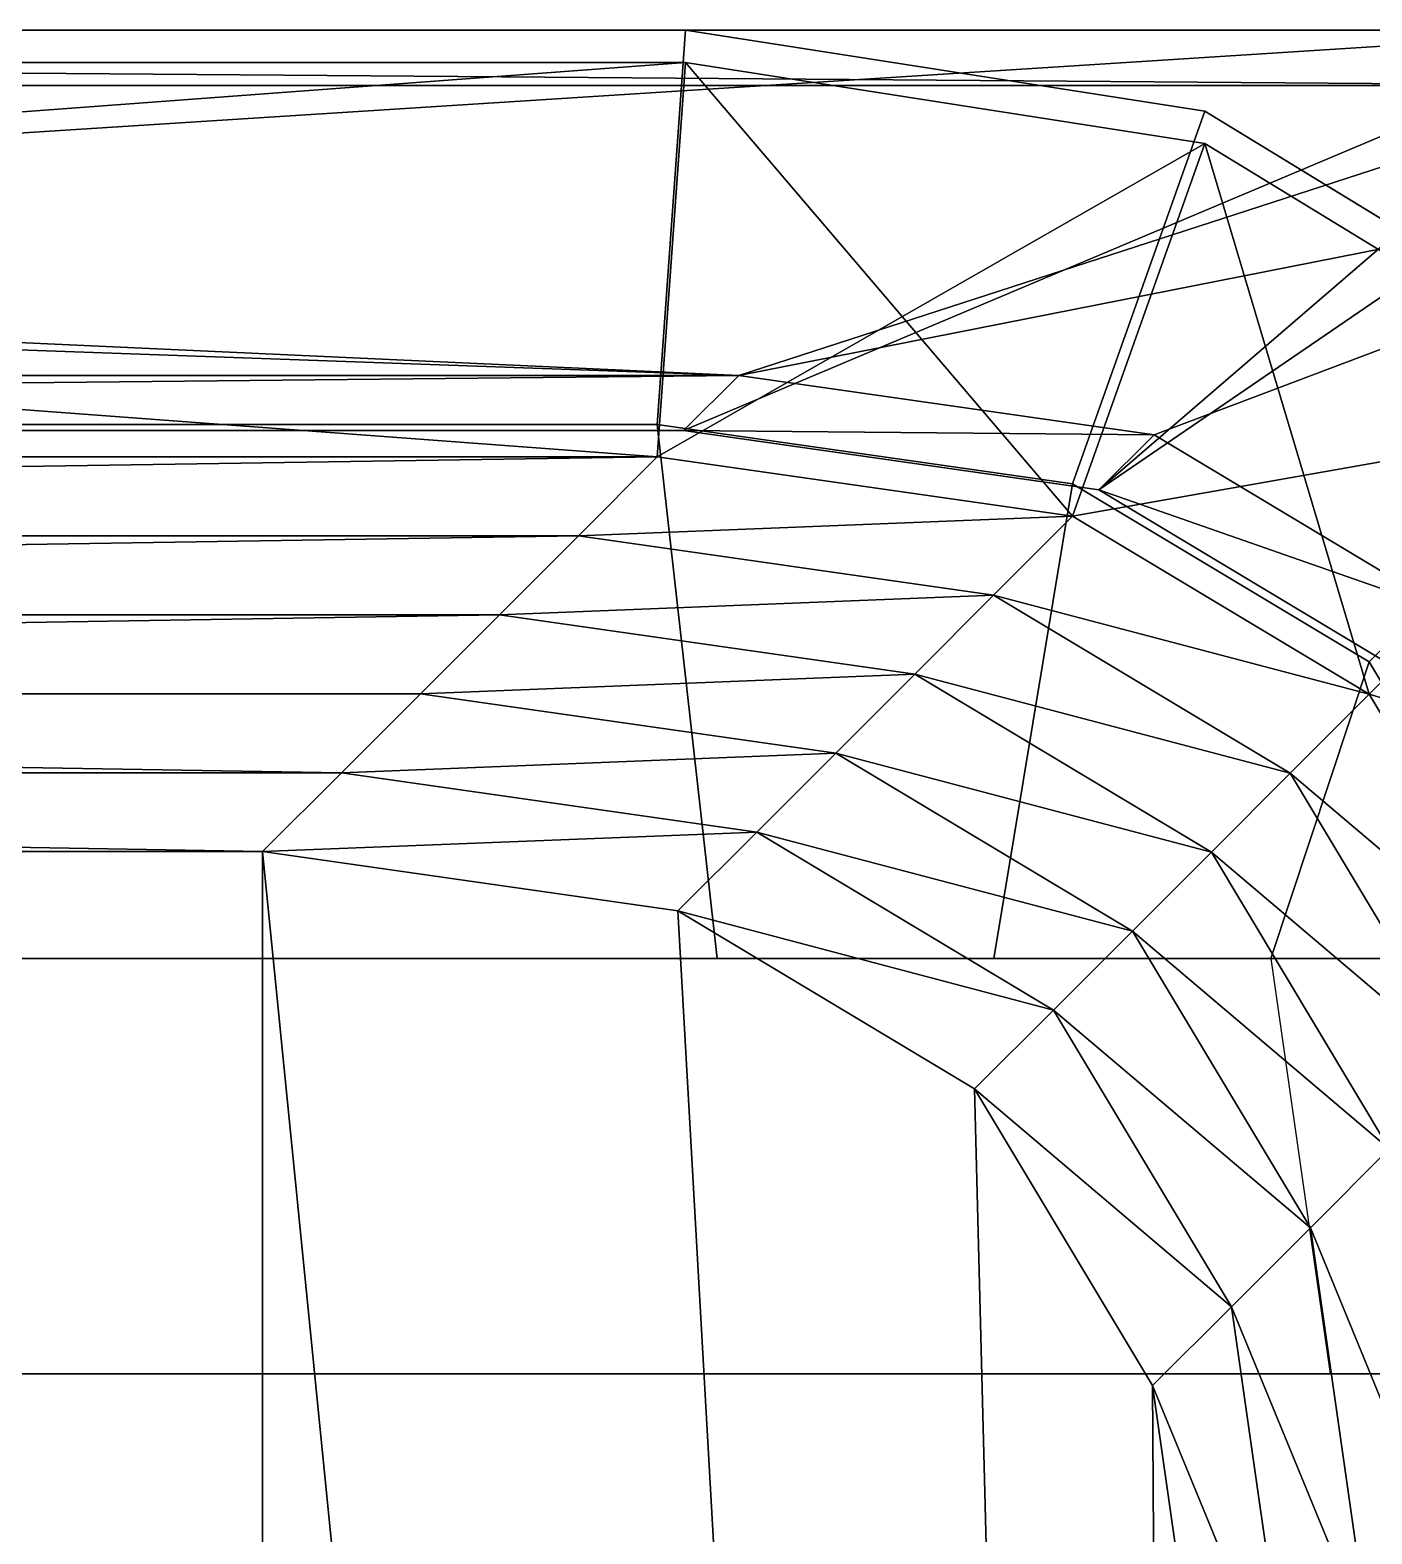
# Model space of a CAD drawing. Extents: x 0 to 153, y -230 to 0.
# Drawn here: x 114.69 to 140.19, y -28.31 to 0.27 of the extents above; entities that cross this region are included whole.
import ezdxf

# ---------------------------------------------------------------- set-up
doc = ezdxf.new("R2010")
doc.units = 0
doc.layers.add('LIXEIRA', color=141, linetype='CONTINUOUS')

msp = doc.modelspace()

# ---------------------------------------------------------------- linework, layer by layer
at = {"layer": 'LIXEIRA', "linetype": 'CONTINUOUS'}
for p, q in [((127.139, 0.267, 220), (25.861, 0.267, 220)), ((25.861, 0.267, 225.665), (127.139, 0.267, 225.665)), ((126.606, -7.23, 220), (127.139, 0.267, 220)), ((127.139, 0.267, 225.665), (126.606, -7.23, 225.665)), ((137.013, -1.275, 220), (127.139, 0.267, 220)), ((127.139, 0.267, 220), (127.139, 0.267, 225.665)), ((127.139, 0.267, 225.665), (137.013, -1.275, 225.665)), ((137.013, -1.275, 220), (134.498, -8.358, 220)), ((134.498, -8.358, 225.665), (137.013, -1.275, 225.665)), ((145.45, -6.425, 220), (137.013, -1.275, 220)), ((145.45, -6.425, 225.665), (137.013, -1.275, 225.665)), ((137.013, -1.275, 225.665), (137.013, -1.275, 220)), ((145.45, -6.425, 220), (140.135, -11.74, 220)), ((145.45, -6.425, 225.665), (140.135, -11.74, 225.665)), ((26.394, -7.23, 220), (126.606, -7.23, 220)), ((126.606, -7.23, 225.665), (26.394, -7.23, 225.665)), ((126.606, -7.23, 220), (134.498, -8.358, 220)), ((134.498, -8.358, 225.665), (126.606, -7.23, 225.665)), ((126.606, -7.23, 225.665), (126.606, -7.23, 220)), ((134.498, -8.358, 220), (140.135, -11.74, 220)), ((140.135, -11.74, 225.665), (134.498, -8.358, 225.665)), ((134.498, -8.358, 225.665), (134.498, -8.358, 220)), ((140.135, -11.74, 220), (143.517, -17.377, 220)), ((140.135, -11.74, 225.665), (140.135, -11.74, 220)), ((140.135, -11.74, 225.665), (143.517, -17.377, 225.665)), ((85.664, -17.377, 225.67), (143.517, -17.377, 225.67)), ((138.264, -17.377, 220), (143.517, -17.377, 220)), ((138.264, -17.377, 220), (138.264, -17.377, 225.67)), ((86.791, -25.269, 225.67), (144.645, -25.269, 225.67)), ((139.391, -25.269, 220), (144.645, -25.269, 220)), ((139.391, -25.269, 220), (139.391, -25.269, 225.67))]:
    msp.add_line(p, q, dxfattribs=at)
at = {"layer": 'LIXEIRA', "linetype": 'CONTINUOUS', "extrusion": (0, -1, 3e-16)}
for p, q in [((111.964, -17.377, 220), (117.224, -17.377, 220)), ((117.224, -17.377, 220), (122.484, -17.377, 220)), ((117.224, -17.377, 220), (117.224, -17.377, 225.67)), ((122.484, -17.377, 220), (127.744, -17.377, 220)), ((122.484, -17.377, 220), (122.484, -17.377, 225.67)), ((127.744, -17.377, 220), (133.004, -17.377, 220)), ((127.744, -17.377, 220), (127.744, -17.377, 225.67)), ((133.004, -17.377, 220), (138.264, -17.377, 220)), ((133.004, -17.377, 220), (133.004, -17.377, 225.67)), ((143.517, -17.377, 220), (138.257, -17.377, 220)), ((113.091, -25.269, 220), (118.351, -25.269, 220)), ((118.351, -25.269, 220), (123.611, -25.269, 220)), ((118.351, -25.269, 220), (118.351, -25.269, 225.67)), ((123.611, -25.269, 220), (128.871, -25.269, 220)), ((123.611, -25.269, 220), (123.611, -25.269, 225.67)), ((128.871, -25.269, 220), (134.131, -25.269, 220)), ((128.871, -25.269, 220), (128.871, -25.269, 225.67)), ((134.131, -25.269, 220), (139.391, -25.269, 220)), ((134.131, -25.269, 220), (134.131, -25.269, 225.67)), ((144.645, -25.269, 220), (139.385, -25.269, 220))]:
    msp.add_line(p, q, dxfattribs=at)
at = {"layer": 'LIXEIRA'}
for points in [[(145.145, 0.267, 220), (7.855, 0.267, 220), (145.145, -0.783, 220), (145.145, 0.267, 220)], [(7.855, -0.783, 220), (145.145, -0.783, 220), (7.855, 0.267, 220), (7.855, -0.783, 220)], [(145.145, 0.267, 210.562), (7.855, 0.267, 210.562), (145.145, 0.267, 215.281), (145.145, 0.267, 210.562)], [(7.855, 0.267, 215.281), (145.145, 0.267, 215.281), (7.855, 0.267, 210.562), (7.855, 0.267, 215.281)], [(7.855, 0.267, 210.562), (145.145, 0.267, 210.562), (25.894, -7.344, 209.914), (7.855, 0.267, 210.562)], [(7.855, 0.267, 220), (145.145, 0.267, 220), (7.855, 0.267, 215.281), (7.855, 0.267, 220)], [(145.145, 0.267, 215.281), (7.855, 0.267, 215.281), (145.145, 0.267, 220), (145.145, 0.267, 215.281)], [(127.106, -7.344, 209.914), (25.894, -7.344, 209.914), (145.145, 0.267, 210.562), (127.106, -7.344, 209.914)], [(127.106, -7.344, 209.914), (145.145, 0.267, 210.562), (134.998, -8.472, 209.914), (127.106, -7.344, 209.914)], [(147.778, 0.267, 210.562), (134.998, -8.472, 209.914), (145.145, 0.267, 210.562), (147.778, 0.267, 210.562)], [(134.998, -8.472, 209.914), (147.778, 0.267, 210.562), (140.635, -11.854, 209.914), (134.998, -8.472, 209.914)], [(25.861, -0.347, 209.488), (127.139, -0.347, 209.488), (127.139, -0.347, 203.823), (25.861, -0.347, 209.488)], [(127.139, -0.347, 203.823), (25.861, -0.347, 203.823), (25.861, -0.347, 209.488), (127.139, -0.347, 203.823)], [(126.606, -7.844, 209.488), (127.139, -0.347, 209.488), (25.861, -0.347, 209.488), (126.606, -7.844, 209.488)], [(25.861, -0.347, 209.488), (26.394, -7.844, 209.488), (126.606, -7.844, 209.488), (25.861, -0.347, 209.488)], [(26.394, -7.844, 203.823), (25.861, -0.347, 203.823), (127.139, -0.347, 203.823), (26.394, -7.844, 203.823)], [(127.139, -0.347, 203.823), (126.606, -7.844, 203.823), (26.394, -7.844, 203.823), (127.139, -0.347, 203.823)], [(127.139, -0.347, 209.488), (126.606, -7.844, 209.488), (134.498, -8.972, 209.488), (127.139, -0.347, 209.488)], [(126.606, -7.844, 203.823), (127.139, -0.347, 203.823), (137.013, -1.888, 203.823), (126.606, -7.844, 203.823)], [(127.139, -0.347, 209.488), (137.013, -1.888, 209.488), (137.013, -1.888, 203.823), (127.139, -0.347, 209.488)], [(137.013, -1.888, 203.823), (127.139, -0.347, 203.823), (127.139, -0.347, 209.488), (137.013, -1.888, 203.823)], [(134.498, -8.972, 209.488), (137.013, -1.888, 209.488), (127.139, -0.347, 209.488), (134.498, -8.972, 209.488)], [(7.855, -0.783, 219.609), (2.071, -1.804, 219.609), (128.156, -6.294, 219.609), (7.855, -0.783, 219.609)], [(145.145, -0.783, 219.609), (7.855, -0.783, 219.609), (128.156, -6.294, 219.609), (145.145, -0.783, 219.609)], [(145.145, -0.783, 219.609), (145.145, -0.783, 220), (7.855, -0.783, 219.609), (145.145, -0.783, 219.609)], [(7.855, -0.783, 220), (7.855, -0.783, 219.609), (145.145, -0.783, 220), (7.855, -0.783, 220)], [(150.929, -1.804, 219.609), (145.145, -0.783, 219.609), (128.156, -6.294, 219.609), (150.929, -1.804, 219.609)], [(2.071, -1.804, 219.609), (24.844, -6.294, 219.609), (128.156, -6.294, 219.609), (2.071, -1.804, 219.609)], [(137.013, -1.888, 203.823), (134.498, -8.972, 203.823), (126.606, -7.844, 203.823), (137.013, -1.888, 203.823)], [(150.929, -1.804, 219.609), (128.156, -6.294, 219.609), (136.048, -7.422, 219.609), (150.929, -1.804, 219.609)], [(137.013, -1.888, 209.488), (134.498, -8.972, 209.488), (140.135, -12.354, 209.488), (137.013, -1.888, 209.488)], [(134.498, -8.972, 203.823), (137.013, -1.888, 203.823), (145.45, -7.039, 203.823), (134.498, -8.972, 203.823)], [(150.929, -1.804, 219.609), (136.048, -7.422, 219.609), (141.685, -10.804, 219.609), (150.929, -1.804, 219.609)], [(137.013, -1.888, 209.488), (145.45, -7.039, 209.488), (145.45, -7.039, 203.823), (137.013, -1.888, 209.488)], [(145.45, -7.039, 203.823), (137.013, -1.888, 203.823), (137.013, -1.888, 209.488), (145.45, -7.039, 203.823)], [(140.135, -12.354, 209.488), (145.45, -7.039, 209.488), (137.013, -1.888, 209.488), (140.135, -12.354, 209.488)], [(145.45, -7.039, 203.823), (137.013, -1.888, 209.488), (137.013, -1.888, 203.823), (145.45, -7.039, 203.823)], [(24.844, -6.294, 219.609), (24.844, -6.294, 220), (128.156, -6.294, 219.609), (24.844, -6.294, 219.609)], [(128.156, -6.294, 220), (128.156, -6.294, 219.609), (24.844, -6.294, 220), (128.156, -6.294, 220)], [(24.844, -6.294, 220), (25.894, -7.344, 220), (128.156, -6.294, 220), (24.844, -6.294, 220)], [(127.106, -7.344, 220), (128.156, -6.294, 220), (25.894, -7.344, 220), (127.106, -7.344, 220)], [(128.156, -6.294, 220), (127.106, -7.344, 220), (136.048, -7.422, 220), (128.156, -6.294, 220)], [(128.156, -6.294, 219.609), (128.156, -6.294, 220), (136.048, -7.422, 219.609), (128.156, -6.294, 219.609)], [(136.048, -7.422, 220), (136.048, -7.422, 219.609), (128.156, -6.294, 220), (136.048, -7.422, 220)], [(145.45, -7.039, 203.823), (140.135, -12.354, 203.823), (134.498, -8.972, 203.823), (145.45, -7.039, 203.823)], [(145.45, -7.039, 209.488), (140.135, -12.354, 209.488), (143.517, -17.991, 209.488), (145.45, -7.039, 209.488)], [(140.135, -12.354, 203.823), (145.45, -7.039, 203.823), (150.6, -15.476, 203.823), (140.135, -12.354, 203.823)], [(25.894, -7.344, 214.957), (25.894, -7.344, 212.435), (127.106, -7.344, 214.957), (25.894, -7.344, 214.957)], [(127.106, -7.344, 212.435), (127.106, -7.344, 214.957), (25.894, -7.344, 212.435), (127.106, -7.344, 212.435)], [(25.894, -7.344, 217.478), (25.894, -7.344, 214.957), (127.106, -7.344, 217.478), (25.894, -7.344, 217.478)], [(127.106, -7.344, 214.957), (127.106, -7.344, 217.478), (25.894, -7.344, 214.957), (127.106, -7.344, 214.957)], [(25.894, -7.344, 217.478), (127.106, -7.344, 217.478), (25.894, -7.344, 220), (25.894, -7.344, 217.478)], [(127.106, -7.344, 220), (25.894, -7.344, 220), (127.106, -7.344, 217.478), (127.106, -7.344, 220)], [(25.894, -7.344, 209.914), (127.106, -7.344, 209.914), (25.894, -7.344, 212.435), (25.894, -7.344, 209.914)], [(127.106, -7.344, 212.435), (25.894, -7.344, 212.435), (127.106, -7.344, 209.914), (127.106, -7.344, 212.435)], [(134.998, -8.472, 220), (136.048, -7.422, 220), (127.106, -7.344, 220), (134.998, -8.472, 220)], [(127.106, -7.344, 217.478), (127.106, -7.344, 214.957), (134.998, -8.472, 217.478), (127.106, -7.344, 217.478)], [(134.998, -8.472, 214.957), (134.998, -8.472, 217.478), (127.106, -7.344, 214.957), (134.998, -8.472, 214.957)], [(127.106, -7.344, 212.435), (127.106, -7.344, 209.914), (134.998, -8.472, 212.435), (127.106, -7.344, 212.435)], [(134.998, -8.472, 209.914), (134.998, -8.472, 212.435), (127.106, -7.344, 209.914), (134.998, -8.472, 209.914)], [(127.106, -7.344, 214.957), (127.106, -7.344, 212.435), (134.998, -8.472, 214.957), (127.106, -7.344, 214.957)], [(134.998, -8.472, 212.435), (134.998, -8.472, 214.957), (127.106, -7.344, 212.435), (134.998, -8.472, 212.435)], [(134.998, -8.472, 217.478), (134.998, -8.472, 220), (127.106, -7.344, 217.478), (134.998, -8.472, 217.478)], [(127.106, -7.344, 220), (127.106, -7.344, 217.478), (134.998, -8.472, 220), (127.106, -7.344, 220)], [(136.048, -7.422, 220), (134.998, -8.472, 220), (141.685, -10.804, 220), (136.048, -7.422, 220)], [(136.048, -7.422, 219.609), (136.048, -7.422, 220), (141.685, -10.804, 219.609), (136.048, -7.422, 219.609)], [(141.685, -10.804, 220), (141.685, -10.804, 219.609), (136.048, -7.422, 220), (141.685, -10.804, 220)], [(26.394, -7.844, 101.338), (27.894, -9.344, 100.43), (126.606, -7.844, 101.338), (26.394, -7.844, 101.338)], [(26.394, -7.844, 101.338), (126.606, -7.844, 101.338), (26.394, -7.844, 220.431), (26.394, -7.844, 101.338)], [(126.606, -7.844, 220.431), (26.394, -7.844, 220.431), (126.606, -7.844, 101.338), (126.606, -7.844, 220.431)], [(26.394, -7.844, 101.338), (126.606, -7.844, 101.338), (27.894, -9.344, 100.43), (26.394, -7.844, 101.338)], [(26.394, -7.844, 101.338), (26.394, -7.844, 220.431), (126.606, -7.844, 101.338), (26.394, -7.844, 101.338)], [(126.606, -7.844, 220.431), (126.606, -7.844, 101.338), (26.394, -7.844, 220.431), (126.606, -7.844, 220.431)], [(125.106, -9.344, 100.43), (126.606, -7.844, 101.338), (27.894, -9.344, 100.43), (125.106, -9.344, 100.43)], [(125.106, -9.344, 100.43), (27.894, -9.344, 100.43), (126.606, -7.844, 101.338), (125.106, -9.344, 100.43)], [(126.606, -7.844, 101.338), (125.106, -9.344, 100.43), (134.498, -8.972, 101.338), (126.606, -7.844, 101.338)], [(126.606, -7.844, 101.338), (134.498, -8.972, 101.338), (125.106, -9.344, 100.43), (126.606, -7.844, 101.338)], [(126.606, -7.844, 220.431), (126.606, -7.844, 101.338), (134.498, -8.972, 220.431), (126.606, -7.844, 220.431)], [(134.498, -8.972, 101.338), (134.498, -8.972, 220.431), (126.606, -7.844, 101.338), (134.498, -8.972, 101.338)], [(126.606, -7.844, 220.431), (134.498, -8.972, 220.431), (126.606, -7.844, 101.338), (126.606, -7.844, 220.431)], [(134.498, -8.972, 101.338), (126.606, -7.844, 101.338), (134.498, -8.972, 220.431), (134.498, -8.972, 101.338)], [(134.998, -8.472, 217.478), (134.998, -8.472, 214.957), (140.635, -11.854, 217.478), (134.998, -8.472, 217.478)], [(140.635, -11.854, 214.957), (140.635, -11.854, 217.478), (134.998, -8.472, 214.957), (140.635, -11.854, 214.957)], [(140.635, -11.854, 220), (141.685, -10.804, 220), (134.998, -8.472, 220), (140.635, -11.854, 220)], [(134.998, -8.472, 212.435), (134.998, -8.472, 209.914), (140.635, -11.854, 212.435), (134.998, -8.472, 212.435)], [(140.635, -11.854, 209.914), (140.635, -11.854, 212.435), (134.998, -8.472, 209.914), (140.635, -11.854, 209.914)], [(134.998, -8.472, 214.957), (134.998, -8.472, 212.435), (140.635, -11.854, 214.957), (134.998, -8.472, 214.957)], [(140.635, -11.854, 212.435), (140.635, -11.854, 214.957), (134.998, -8.472, 212.435), (140.635, -11.854, 212.435)], [(140.635, -11.854, 217.478), (140.635, -11.854, 220), (134.998, -8.472, 217.478), (140.635, -11.854, 217.478)], [(134.998, -8.472, 220), (134.998, -8.472, 217.478), (140.635, -11.854, 220), (134.998, -8.472, 220)], [(132.998, -10.472, 100.43), (134.498, -8.972, 101.338), (125.106, -9.344, 100.43), (132.998, -10.472, 100.43)], [(132.998, -10.472, 100.43), (125.106, -9.344, 100.43), (134.498, -8.972, 101.338), (132.998, -10.472, 100.43)], [(134.498, -8.972, 101.338), (132.998, -10.472, 100.43), (140.135, -12.354, 101.338), (134.498, -8.972, 101.338)], [(134.498, -8.972, 101.338), (140.135, -12.354, 101.338), (132.998, -10.472, 100.43), (134.498, -8.972, 101.338)], [(134.498, -8.972, 220.431), (134.498, -8.972, 101.338), (140.135, -12.354, 220.431), (134.498, -8.972, 220.431)], [(140.135, -12.354, 101.338), (140.135, -12.354, 220.431), (134.498, -8.972, 101.338), (140.135, -12.354, 101.338)], [(134.498, -8.972, 220.431), (140.135, -12.354, 220.431), (134.498, -8.972, 101.338), (134.498, -8.972, 220.431)], [(140.135, -12.354, 101.338), (134.498, -8.972, 101.338), (140.135, -12.354, 220.431), (140.135, -12.354, 101.338)], [(27.894, -9.344, 81.08), (125.106, -9.344, 81.08), (27.894, -9.344, 100.43), (27.894, -9.344, 81.08)], [(125.106, -9.344, 100.43), (27.894, -9.344, 100.43), (125.106, -9.344, 81.08), (125.106, -9.344, 100.43)], [(27.894, -9.344, 81.08), (29.394, -10.844, 80.173), (125.106, -9.344, 81.08), (27.894, -9.344, 81.08)], [(27.894, -9.344, 81.08), (27.894, -9.344, 100.43), (125.106, -9.344, 81.08), (27.894, -9.344, 81.08)], [(125.106, -9.344, 100.43), (125.106, -9.344, 81.08), (27.894, -9.344, 100.43), (125.106, -9.344, 100.43)], [(27.894, -9.344, 81.08), (125.106, -9.344, 81.08), (29.394, -10.844, 80.173), (27.894, -9.344, 81.08)], [(123.606, -10.844, 80.173), (125.106, -9.344, 81.08), (29.394, -10.844, 80.173), (123.606, -10.844, 80.173)], [(123.606, -10.844, 80.173), (29.394, -10.844, 80.173), (125.106, -9.344, 81.08), (123.606, -10.844, 80.173)], [(125.106, -9.344, 81.08), (123.606, -10.844, 80.173), (132.998, -10.472, 81.08), (125.106, -9.344, 81.08)], [(125.106, -9.344, 81.08), (132.998, -10.472, 81.08), (123.606, -10.844, 80.173), (125.106, -9.344, 81.08)], [(125.106, -9.344, 100.43), (125.106, -9.344, 81.08), (132.998, -10.472, 100.43), (125.106, -9.344, 100.43)], [(132.998, -10.472, 81.08), (132.998, -10.472, 100.43), (125.106, -9.344, 81.08), (132.998, -10.472, 81.08)], [(125.106, -9.344, 100.43), (132.998, -10.472, 100.43), (125.106, -9.344, 81.08), (125.106, -9.344, 100.43)], [(132.998, -10.472, 81.08), (125.106, -9.344, 81.08), (132.998, -10.472, 100.43), (132.998, -10.472, 81.08)], [(131.498, -11.972, 80.173), (132.998, -10.472, 81.08), (123.606, -10.844, 80.173), (131.498, -11.972, 80.173)], [(131.498, -11.972, 80.173), (123.606, -10.844, 80.173), (132.998, -10.472, 81.08), (131.498, -11.972, 80.173)], [(132.998, -10.472, 81.08), (131.498, -11.972, 80.173), (138.635, -13.854, 81.08), (132.998, -10.472, 81.08)], [(132.998, -10.472, 81.08), (138.635, -13.854, 81.08), (131.498, -11.972, 80.173), (132.998, -10.472, 81.08)], [(132.998, -10.472, 100.43), (132.998, -10.472, 81.08), (138.635, -13.854, 100.43), (132.998, -10.472, 100.43)], [(138.635, -13.854, 81.08), (138.635, -13.854, 100.43), (132.998, -10.472, 81.08), (138.635, -13.854, 81.08)], [(138.635, -13.854, 100.43), (140.135, -12.354, 101.338), (132.998, -10.472, 100.43), (138.635, -13.854, 100.43)], [(132.998, -10.472, 100.43), (138.635, -13.854, 100.43), (132.998, -10.472, 81.08), (132.998, -10.472, 100.43)], [(138.635, -13.854, 81.08), (132.998, -10.472, 81.08), (138.635, -13.854, 100.43), (138.635, -13.854, 81.08)], [(138.635, -13.854, 100.43), (132.998, -10.472, 100.43), (140.135, -12.354, 101.338), (138.635, -13.854, 100.43)], [(29.394, -10.844, 60.823), (30.894, -12.344, 59.916), (123.606, -10.844, 60.823), (29.394, -10.844, 60.823)], [(29.394, -10.844, 60.823), (123.606, -10.844, 60.823), (29.394, -10.844, 80.173), (29.394, -10.844, 60.823)], [(123.606, -10.844, 80.173), (29.394, -10.844, 80.173), (123.606, -10.844, 60.823), (123.606, -10.844, 80.173)], [(29.394, -10.844, 60.823), (123.606, -10.844, 60.823), (30.894, -12.344, 59.916), (29.394, -10.844, 60.823)], [(29.394, -10.844, 60.823), (29.394, -10.844, 80.173), (123.606, -10.844, 60.823), (29.394, -10.844, 60.823)], [(123.606, -10.844, 80.173), (123.606, -10.844, 60.823), (29.394, -10.844, 80.173), (123.606, -10.844, 80.173)], [(122.106, -12.344, 59.916), (123.606, -10.844, 60.823), (30.894, -12.344, 59.916), (122.106, -12.344, 59.916)], [(122.106, -12.344, 59.916), (30.894, -12.344, 59.916), (123.606, -10.844, 60.823), (122.106, -12.344, 59.916)], [(123.606, -10.844, 60.823), (122.106, -12.344, 59.916), (131.498, -11.972, 60.823), (123.606, -10.844, 60.823)], [(123.606, -10.844, 60.823), (131.498, -11.972, 60.823), (122.106, -12.344, 59.916), (123.606, -10.844, 60.823)], [(123.606, -10.844, 80.173), (123.606, -10.844, 60.823), (131.498, -11.972, 80.173), (123.606, -10.844, 80.173)], [(131.498, -11.972, 60.823), (131.498, -11.972, 80.173), (123.606, -10.844, 60.823), (131.498, -11.972, 60.823)], [(123.606, -10.844, 80.173), (131.498, -11.972, 80.173), (123.606, -10.844, 60.823), (123.606, -10.844, 80.173)], [(131.498, -11.972, 60.823), (123.606, -10.844, 60.823), (131.498, -11.972, 80.173), (131.498, -11.972, 60.823)], [(129.998, -13.472, 59.916), (131.498, -11.972, 60.823), (122.106, -12.344, 59.916), (129.998, -13.472, 59.916)], [(129.998, -13.472, 59.916), (122.106, -12.344, 59.916), (131.498, -11.972, 60.823), (129.998, -13.472, 59.916)], [(131.498, -11.972, 60.823), (129.998, -13.472, 59.916), (137.135, -15.354, 60.823), (131.498, -11.972, 60.823)], [(131.498, -11.972, 60.823), (137.135, -15.354, 60.823), (129.998, -13.472, 59.916), (131.498, -11.972, 60.823)], [(131.498, -11.972, 80.173), (131.498, -11.972, 60.823), (137.135, -15.354, 80.173), (131.498, -11.972, 80.173)], [(137.135, -15.354, 60.823), (137.135, -15.354, 80.173), (131.498, -11.972, 60.823), (137.135, -15.354, 60.823)], [(137.135, -15.354, 80.173), (138.635, -13.854, 81.08), (131.498, -11.972, 80.173), (137.135, -15.354, 80.173)], [(131.498, -11.972, 80.173), (137.135, -15.354, 80.173), (131.498, -11.972, 60.823), (131.498, -11.972, 80.173)], [(137.135, -15.354, 60.823), (131.498, -11.972, 60.823), (137.135, -15.354, 80.173), (137.135, -15.354, 60.823)], [(137.135, -15.354, 80.173), (131.498, -11.972, 80.173), (138.635, -13.854, 81.08), (137.135, -15.354, 80.173)], [(30.894, -12.344, 59.916), (30.894, -12.344, 40.566), (122.106, -12.344, 59.916), (30.894, -12.344, 59.916)], [(122.106, -12.344, 40.566), (122.106, -12.344, 59.916), (30.894, -12.344, 40.566), (122.106, -12.344, 40.566)], [(32.394, -13.844, 39.658), (120.606, -13.844, 39.658), (30.894, -12.344, 40.566), (32.394, -13.844, 39.658)], [(122.106, -12.344, 40.566), (30.894, -12.344, 40.566), (120.606, -13.844, 39.658), (122.106, -12.344, 40.566)], [(30.894, -12.344, 59.916), (122.106, -12.344, 59.916), (30.894, -12.344, 40.566), (30.894, -12.344, 59.916)], [(122.106, -12.344, 40.566), (30.894, -12.344, 40.566), (122.106, -12.344, 59.916), (122.106, -12.344, 40.566)], [(32.394, -13.844, 39.658), (30.894, -12.344, 40.566), (120.606, -13.844, 39.658), (32.394, -13.844, 39.658)], [(122.106, -12.344, 40.566), (120.606, -13.844, 39.658), (30.894, -12.344, 40.566), (122.106, -12.344, 40.566)], [(122.106, -12.344, 40.566), (120.606, -13.844, 39.658), (129.998, -13.472, 40.566), (122.106, -12.344, 40.566)], [(122.106, -12.344, 40.566), (129.998, -13.472, 40.566), (120.606, -13.844, 39.658), (122.106, -12.344, 40.566)], [(122.106, -12.344, 59.916), (122.106, -12.344, 40.566), (129.998, -13.472, 59.916), (122.106, -12.344, 59.916)], [(129.998, -13.472, 40.566), (129.998, -13.472, 59.916), (122.106, -12.344, 40.566), (129.998, -13.472, 40.566)], [(122.106, -12.344, 59.916), (129.998, -13.472, 59.916), (122.106, -12.344, 40.566), (122.106, -12.344, 59.916)], [(129.998, -13.472, 40.566), (122.106, -12.344, 40.566), (129.998, -13.472, 59.916), (129.998, -13.472, 40.566)], [(140.135, -12.354, 101.338), (138.635, -13.854, 100.43), (143.517, -17.991, 101.338), (140.135, -12.354, 101.338)], [(140.135, -12.354, 101.338), (143.517, -17.991, 101.338), (138.635, -13.854, 100.43), (140.135, -12.354, 101.338)], [(150.6, -15.476, 203.823), (143.517, -17.991, 203.823), (140.135, -12.354, 203.823), (150.6, -15.476, 203.823)], [(140.135, -12.354, 220.431), (140.135, -12.354, 101.338), (143.517, -17.991, 220.431), (140.135, -12.354, 220.431)], [(143.517, -17.991, 101.338), (143.517, -17.991, 220.431), (140.135, -12.354, 101.338), (143.517, -17.991, 101.338)], [(140.135, -12.354, 220.431), (143.517, -17.991, 220.431), (140.135, -12.354, 101.338), (140.135, -12.354, 220.431)], [(143.517, -17.991, 101.338), (140.135, -12.354, 101.338), (143.517, -17.991, 220.431), (143.517, -17.991, 101.338)], [(128.498, -14.972, 39.658), (129.998, -13.472, 40.566), (120.606, -13.844, 39.658), (128.498, -14.972, 39.658)], [(128.498, -14.972, 39.658), (120.606, -13.844, 39.658), (129.998, -13.472, 40.566), (128.498, -14.972, 39.658)], [(129.998, -13.472, 40.566), (128.498, -14.972, 39.658), (135.635, -16.854, 40.566), (129.998, -13.472, 40.566)], [(129.998, -13.472, 40.566), (135.635, -16.854, 40.566), (128.498, -14.972, 39.658), (129.998, -13.472, 40.566)], [(129.998, -13.472, 59.916), (129.998, -13.472, 40.566), (135.635, -16.854, 59.916), (129.998, -13.472, 59.916)], [(135.635, -16.854, 40.566), (135.635, -16.854, 59.916), (129.998, -13.472, 40.566), (135.635, -16.854, 40.566)], [(135.635, -16.854, 59.916), (137.135, -15.354, 60.823), (129.998, -13.472, 59.916), (135.635, -16.854, 59.916)], [(129.998, -13.472, 59.916), (135.635, -16.854, 59.916), (129.998, -13.472, 40.566), (129.998, -13.472, 59.916)], [(135.635, -16.854, 40.566), (129.998, -13.472, 40.566), (135.635, -16.854, 59.916), (135.635, -16.854, 40.566)], [(135.635, -16.854, 59.916), (129.998, -13.472, 59.916), (137.135, -15.354, 60.823), (135.635, -16.854, 59.916)], [(120.606, -13.844, 20.308), (120.606, -13.844, 39.658), (32.394, -13.844, 20.308), (120.606, -13.844, 20.308)], [(32.394, -13.844, 39.658), (32.394, -13.844, 20.308), (120.606, -13.844, 39.658), (32.394, -13.844, 39.658)], [(33.894, -15.344, 19.401), (119.106, -15.344, 19.401), (32.394, -13.844, 20.308), (33.894, -15.344, 19.401)], [(120.606, -13.844, 20.308), (32.394, -13.844, 20.308), (119.106, -15.344, 19.401), (120.606, -13.844, 20.308)], [(120.606, -13.844, 20.308), (32.394, -13.844, 20.308), (120.606, -13.844, 39.658), (120.606, -13.844, 20.308)], [(32.394, -13.844, 39.658), (120.606, -13.844, 39.658), (32.394, -13.844, 20.308), (32.394, -13.844, 39.658)], [(33.894, -15.344, 19.401), (32.394, -13.844, 20.308), (119.106, -15.344, 19.401), (33.894, -15.344, 19.401)], [(120.606, -13.844, 20.308), (119.106, -15.344, 19.401), (32.394, -13.844, 20.308), (120.606, -13.844, 20.308)], [(120.606, -13.844, 20.308), (119.106, -15.344, 19.401), (128.498, -14.972, 20.308), (120.606, -13.844, 20.308)], [(120.606, -13.844, 20.308), (128.498, -14.972, 20.308), (119.106, -15.344, 19.401), (120.606, -13.844, 20.308)], [(120.606, -13.844, 39.658), (120.606, -13.844, 20.308), (128.498, -14.972, 39.658), (120.606, -13.844, 39.658)], [(128.498, -14.972, 20.308), (128.498, -14.972, 39.658), (120.606, -13.844, 20.308), (128.498, -14.972, 20.308)], [(120.606, -13.844, 39.658), (128.498, -14.972, 39.658), (120.606, -13.844, 20.308), (120.606, -13.844, 39.658)], [(128.498, -14.972, 20.308), (120.606, -13.844, 20.308), (128.498, -14.972, 39.658), (128.498, -14.972, 20.308)], [(138.635, -13.854, 81.08), (137.135, -15.354, 80.173), (142.017, -19.491, 81.08), (138.635, -13.854, 81.08)], [(138.635, -13.854, 81.08), (142.017, -19.491, 81.08), (137.135, -15.354, 80.173), (138.635, -13.854, 81.08)], [(138.635, -13.854, 100.43), (138.635, -13.854, 81.08), (142.017, -19.491, 100.43), (138.635, -13.854, 100.43)], [(142.017, -19.491, 81.08), (142.017, -19.491, 100.43), (138.635, -13.854, 81.08), (142.017, -19.491, 81.08)], [(142.017, -19.491, 100.43), (143.517, -17.991, 101.338), (138.635, -13.854, 100.43), (142.017, -19.491, 100.43)], [(138.635, -13.854, 100.43), (142.017, -19.491, 100.43), (138.635, -13.854, 81.08), (138.635, -13.854, 100.43)], [(142.017, -19.491, 81.08), (138.635, -13.854, 81.08), (142.017, -19.491, 100.43), (142.017, -19.491, 81.08)], [(142.017, -19.491, 100.43), (138.635, -13.854, 100.43), (143.517, -17.991, 101.338), (142.017, -19.491, 100.43)], [(126.998, -16.472, 19.401), (128.498, -14.972, 20.308), (119.106, -15.344, 19.401), (126.998, -16.472, 19.401)], [(126.998, -16.472, 19.401), (119.106, -15.344, 19.401), (128.498, -14.972, 20.308), (126.998, -16.472, 19.401)], [(128.498, -14.972, 20.308), (126.998, -16.472, 19.401), (134.135, -18.354, 20.308), (128.498, -14.972, 20.308)], [(128.498, -14.972, 20.308), (134.135, -18.354, 20.308), (126.998, -16.472, 19.401), (128.498, -14.972, 20.308)], [(128.498, -14.972, 39.658), (128.498, -14.972, 20.308), (134.135, -18.354, 39.658), (128.498, -14.972, 39.658)], [(134.135, -18.354, 20.308), (134.135, -18.354, 39.658), (128.498, -14.972, 20.308), (134.135, -18.354, 20.308)], [(134.135, -18.354, 39.658), (135.635, -16.854, 40.566), (128.498, -14.972, 39.658), (134.135, -18.354, 39.658)], [(134.135, -18.354, 20.308), (128.498, -14.972, 20.308), (134.135, -18.354, 39.658), (134.135, -18.354, 20.308)], [(128.498, -14.972, 39.658), (134.135, -18.354, 39.658), (128.498, -14.972, 20.308), (128.498, -14.972, 39.658)], [(134.135, -18.354, 39.658), (128.498, -14.972, 39.658), (135.635, -16.854, 40.566), (134.135, -18.354, 39.658)], [(15.855, -196.083, 0), (119.106, -214.122, 0), (33.894, -15.344, 0), (15.855, -196.083, 0)], [(15.855, -196.083, 0), (33.894, -15.344, 0), (119.106, -214.122, 0), (15.855, -196.083, 0)], [(119.106, -15.344, 0), (119.106, -15.344, 19.401), (33.894, -15.344, 0), (119.106, -15.344, 0)], [(33.894, -15.344, 19.401), (33.894, -15.344, 0), (119.106, -15.344, 19.401), (33.894, -15.344, 19.401)], [(33.894, -15.344, 0), (119.106, -214.122, 0), (119.106, -15.344, 0), (33.894, -15.344, 0)], [(119.106, -15.344, 0), (33.894, -15.344, 0), (119.106, -15.344, 19.401), (119.106, -15.344, 0)], [(33.894, -15.344, 19.401), (119.106, -15.344, 19.401), (33.894, -15.344, 0), (33.894, -15.344, 19.401)], [(33.894, -15.344, 0), (119.106, -15.344, 0), (119.106, -214.122, 0), (33.894, -15.344, 0)], [(119.106, -214.122, 0), (137.145, -196.083, 0), (119.106, -15.344, 0), (119.106, -214.122, 0)], [(119.106, -15.344, 0), (137.145, -196.083, 0), (126.998, -16.472, 0), (119.106, -15.344, 0)], [(119.106, -15.344, 19.401), (119.106, -15.344, 0), (126.998, -16.472, 19.401), (119.106, -15.344, 19.401)], [(126.998, -16.472, 0), (126.998, -16.472, 19.401), (119.106, -15.344, 0), (126.998, -16.472, 0)], [(119.106, -15.344, 19.401), (126.998, -16.472, 19.401), (119.106, -15.344, 0), (119.106, -15.344, 19.401)], [(126.998, -16.472, 0), (119.106, -15.344, 0), (126.998, -16.472, 19.401), (126.998, -16.472, 0)], [(119.106, -214.122, 0), (119.106, -15.344, 0), (137.145, -196.083, 0), (119.106, -214.122, 0)], [(119.106, -15.344, 0), (126.998, -16.472, 0), (137.145, -196.083, 0), (119.106, -15.344, 0)], [(137.135, -15.354, 60.823), (135.635, -16.854, 59.916), (140.517, -20.991, 60.823), (137.135, -15.354, 60.823)], [(137.135, -15.354, 60.823), (140.517, -20.991, 60.823), (135.635, -16.854, 59.916), (137.135, -15.354, 60.823)], [(137.135, -15.354, 80.173), (137.135, -15.354, 60.823), (140.517, -20.991, 80.173), (137.135, -15.354, 80.173)], [(140.517, -20.991, 60.823), (140.517, -20.991, 80.173), (137.135, -15.354, 60.823), (140.517, -20.991, 60.823)], [(140.517, -20.991, 80.173), (142.017, -19.491, 81.08), (137.135, -15.354, 80.173), (140.517, -20.991, 80.173)], [(137.135, -15.354, 80.173), (140.517, -20.991, 80.173), (137.135, -15.354, 60.823), (137.135, -15.354, 80.173)], [(140.517, -20.991, 60.823), (137.135, -15.354, 60.823), (140.517, -20.991, 80.173), (140.517, -20.991, 60.823)], [(140.517, -20.991, 80.173), (137.135, -15.354, 80.173), (142.017, -19.491, 81.08), (140.517, -20.991, 80.173)], [(126.998, -16.472, 0), (137.145, -196.083, 0), (132.635, -19.854, 0), (126.998, -16.472, 0)], [(126.998, -16.472, 19.401), (126.998, -16.472, 0), (132.635, -19.854, 19.401), (126.998, -16.472, 19.401)], [(132.635, -19.854, 0), (132.635, -19.854, 19.401), (126.998, -16.472, 0), (132.635, -19.854, 0)], [(132.635, -19.854, 19.401), (134.135, -18.354, 20.308), (126.998, -16.472, 19.401), (132.635, -19.854, 19.401)], [(132.635, -19.854, 0), (126.998, -16.472, 0), (132.635, -19.854, 19.401), (132.635, -19.854, 0)], [(126.998, -16.472, 19.401), (132.635, -19.854, 19.401), (126.998, -16.472, 0), (126.998, -16.472, 19.401)], [(132.635, -19.854, 19.401), (126.998, -16.472, 19.401), (134.135, -18.354, 20.308), (132.635, -19.854, 19.401)], [(126.998, -16.472, 0), (132.635, -19.854, 0), (137.145, -196.083, 0), (126.998, -16.472, 0)], [(135.635, -16.854, 40.566), (134.135, -18.354, 39.658), (139.017, -22.491, 40.566), (135.635, -16.854, 40.566)], [(135.635, -16.854, 40.566), (139.017, -22.491, 40.566), (134.135, -18.354, 39.658), (135.635, -16.854, 40.566)], [(135.635, -16.854, 59.916), (135.635, -16.854, 40.566), (139.017, -22.491, 59.916), (135.635, -16.854, 59.916)], [(139.017, -22.491, 40.566), (139.017, -22.491, 59.916), (135.635, -16.854, 40.566), (139.017, -22.491, 40.566)], [(139.017, -22.491, 59.916), (140.517, -20.991, 60.823), (135.635, -16.854, 59.916), (139.017, -22.491, 59.916)], [(135.635, -16.854, 59.916), (139.017, -22.491, 59.916), (135.635, -16.854, 40.566), (135.635, -16.854, 59.916)], [(139.017, -22.491, 40.566), (135.635, -16.854, 40.566), (139.017, -22.491, 59.916), (139.017, -22.491, 40.566)], [(139.017, -22.491, 59.916), (135.635, -16.854, 59.916), (140.517, -20.991, 60.823), (139.017, -22.491, 59.916)], [(134.135, -18.354, 20.308), (132.635, -19.854, 19.401), (137.517, -23.991, 20.308), (134.135, -18.354, 20.308)], [(134.135, -18.354, 20.308), (137.517, -23.991, 20.308), (132.635, -19.854, 19.401), (134.135, -18.354, 20.308)], [(134.135, -18.354, 39.658), (134.135, -18.354, 20.308), (137.517, -23.991, 39.658), (134.135, -18.354, 39.658)], [(137.517, -23.991, 20.308), (137.517, -23.991, 39.658), (134.135, -18.354, 20.308), (137.517, -23.991, 20.308)], [(137.517, -23.991, 39.658), (139.017, -22.491, 40.566), (134.135, -18.354, 39.658), (137.517, -23.991, 39.658)], [(134.135, -18.354, 39.658), (137.517, -23.991, 39.658), (134.135, -18.354, 20.308), (134.135, -18.354, 39.658)], [(137.517, -23.991, 20.308), (134.135, -18.354, 20.308), (137.517, -23.991, 39.658), (137.517, -23.991, 20.308)], [(137.517, -23.991, 39.658), (134.135, -18.354, 39.658), (139.017, -22.491, 40.566), (137.517, -23.991, 39.658)], [(132.635, -19.854, 0), (137.145, -196.083, 0), (136.017, -25.491, 0), (132.635, -19.854, 0)], [(132.635, -19.854, 19.401), (132.635, -19.854, 0), (136.017, -25.491, 19.401), (132.635, -19.854, 19.401)], [(136.017, -25.491, 0), (136.017, -25.491, 19.401), (132.635, -19.854, 0), (136.017, -25.491, 0)], [(136.017, -25.491, 19.401), (137.517, -23.991, 20.308), (132.635, -19.854, 19.401), (136.017, -25.491, 19.401)], [(132.635, -19.854, 19.401), (136.017, -25.491, 19.401), (132.635, -19.854, 0), (132.635, -19.854, 19.401)], [(136.017, -25.491, 0), (132.635, -19.854, 0), (136.017, -25.491, 19.401), (136.017, -25.491, 0)], [(136.017, -25.491, 19.401), (132.635, -19.854, 19.401), (137.517, -23.991, 20.308), (136.017, -25.491, 19.401)], [(132.635, -19.854, 0), (136.017, -25.491, 0), (137.145, -196.083, 0), (132.635, -19.854, 0)], [(140.517, -20.991, 60.823), (139.017, -22.491, 59.916), (141.644, -28.883, 60.823), (140.517, -20.991, 60.823)], [(140.517, -20.991, 60.823), (141.644, -28.883, 60.823), (139.017, -22.491, 59.916), (140.517, -20.991, 60.823)], [(139.017, -22.491, 40.566), (137.517, -23.991, 39.658), (140.145, -30.383, 40.566), (139.017, -22.491, 40.566)], [(139.017, -22.491, 40.566), (140.145, -30.383, 40.566), (137.517, -23.991, 39.658), (139.017, -22.491, 40.566)], [(139.017, -22.491, 59.916), (139.017, -22.491, 40.566), (140.145, -30.383, 59.916), (139.017, -22.491, 59.916)], [(140.145, -30.383, 40.566), (140.145, -30.383, 59.916), (139.017, -22.491, 40.566), (140.145, -30.383, 40.566)], [(140.145, -30.383, 59.916), (141.644, -28.883, 60.823), (139.017, -22.491, 59.916), (140.145, -30.383, 59.916)], [(139.017, -22.491, 59.916), (140.145, -30.383, 59.916), (139.017, -22.491, 40.566), (139.017, -22.491, 59.916)], [(140.145, -30.383, 40.566), (139.017, -22.491, 40.566), (140.145, -30.383, 59.916), (140.145, -30.383, 40.566)], [(140.145, -30.383, 59.916), (139.017, -22.491, 59.916), (141.644, -28.883, 60.823), (140.145, -30.383, 59.916)], [(137.517, -23.991, 20.308), (136.017, -25.491, 19.401), (138.645, -31.883, 20.308), (137.517, -23.991, 20.308)], [(137.517, -23.991, 20.308), (138.645, -31.883, 20.308), (136.017, -25.491, 19.401), (137.517, -23.991, 20.308)], [(137.517, -23.991, 39.658), (137.517, -23.991, 20.308), (138.645, -31.883, 39.658), (137.517, -23.991, 39.658)], [(138.645, -31.883, 20.308), (138.645, -31.883, 39.658), (137.517, -23.991, 20.308), (138.645, -31.883, 20.308)], [(138.645, -31.883, 39.658), (140.145, -30.383, 40.566), (137.517, -23.991, 39.658), (138.645, -31.883, 39.658)], [(137.517, -23.991, 39.658), (138.645, -31.883, 39.658), (137.517, -23.991, 20.308), (137.517, -23.991, 39.658)], [(138.645, -31.883, 20.308), (137.517, -23.991, 20.308), (138.645, -31.883, 39.658), (138.645, -31.883, 20.308)], [(138.645, -31.883, 39.658), (137.517, -23.991, 39.658), (140.145, -30.383, 40.566), (138.645, -31.883, 39.658)], [(137.145, -196.083, 0), (137.145, -33.383, 0), (136.017, -25.491, 0), (137.145, -196.083, 0)], [(136.017, -25.491, 19.401), (136.017, -25.491, 0), (137.145, -33.383, 19.401), (136.017, -25.491, 19.401)], [(137.145, -33.383, 0), (137.145, -33.383, 19.401), (136.017, -25.491, 0), (137.145, -33.383, 0)], [(137.145, -33.383, 19.401), (138.645, -31.883, 20.308), (136.017, -25.491, 19.401), (137.145, -33.383, 19.401)], [(136.017, -25.491, 19.401), (137.145, -33.383, 19.401), (136.017, -25.491, 0), (136.017, -25.491, 19.401)], [(137.145, -33.383, 0), (136.017, -25.491, 0), (137.145, -33.383, 19.401), (137.145, -33.383, 0)], [(137.145, -33.383, 19.401), (136.017, -25.491, 19.401), (138.645, -31.883, 20.308), (137.145, -33.383, 19.401)], [(137.145, -196.083, 0), (136.017, -25.491, 0), (137.145, -33.383, 0), (137.145, -196.083, 0)]]:
    msp.add_3dface(points, dxfattribs=at)
at = {"layer": 'LIXEIRA', "linetype": 'CONTINUOUS'}
for points in [[(25.861, 0.267, 220), (127.139, 0.267, 220), (127.139, 0.267, 225.665), (25.861, 0.267, 225.665)], [(26.394, -7.23, 220), (25.861, 0.267, 220), (127.139, 0.267, 220), (126.606, -7.23, 220)], [(26.394, -7.23, 225.665), (25.861, 0.267, 225.665), (127.139, 0.267, 225.665), (126.606, -7.23, 225.665)], [(134.498, -8.358, 220), (126.606, -7.23, 220), (127.139, 0.267, 220), (137.013, -1.275, 220)], [(134.498, -8.358, 225.665), (126.606, -7.23, 225.665), (127.139, 0.267, 225.665), (137.013, -1.275, 225.665)], [(127.139, 0.267, 220), (137.013, -1.275, 220), (137.013, -1.275, 225.665), (127.139, 0.267, 225.665)], [(140.135, -11.74, 220), (134.498, -8.358, 220), (137.013, -1.275, 220), (145.45, -6.425, 220)], [(140.135, -11.74, 225.665), (134.498, -8.358, 225.665), (137.013, -1.275, 225.665), (145.45, -6.425, 225.665)], [(137.013, -1.275, 220), (145.45, -6.425, 220), (145.45, -6.425, 225.665), (137.013, -1.275, 225.665)], [(140.135, -11.74, 220), (145.45, -6.425, 220), (150.6, -14.862, 220), (143.517, -17.377, 220.005)], [(140.135, -11.74, 225.665), (145.45, -6.425, 225.665), (150.6, -14.862, 225.665), (143.517, -17.377, 225.67)], [(127.744, -17.377, 220.005), (25.169, -17.377, 220.005), (26.394, -7.23, 220), (126.606, -7.23, 220)], [(127.744, -17.377, 225.67), (25.169, -17.377, 225.67), (26.394, -7.23, 225.665), (126.606, -7.23, 225.665)], [(133.004, -17.377, 220.005), (127.744, -17.377, 220.005), (126.606, -7.23, 220), (134.498, -8.358, 220)], [(133.004, -17.377, 225.67), (127.744, -17.377, 225.67), (126.606, -7.23, 225.665), (134.498, -8.358, 225.665)], [(138.264, -17.377, 220.005), (133.004, -17.377, 220.005), (134.498, -8.358, 220), (140.135, -11.74, 220)], [(138.264, -17.377, 225.67), (133.004, -17.377, 225.67), (134.498, -8.358, 225.665), (140.135, -11.74, 225.665)], [(143.517, -17.377, 220.005), (138.264, -17.377, 220.005), (140.135, -11.74, 220), (143.517, -17.377, 220.005)], [(143.517, -17.377, 225.67), (138.264, -17.377, 225.67), (140.135, -11.74, 225.665), (143.517, -17.377, 225.67)], [(18.525, -25.269, 220), (19.909, -17.377, 220.005), (138.264, -17.377, 220.005), (139.391, -25.269, 220.005)], [(18.525, -25.269, 225.665), (19.909, -17.377, 225.67), (138.264, -17.377, 225.67), (139.391, -25.269, 225.67)], [(143.517, -17.377, 220), (138.264, -17.377, 220.005), (139.391, -25.269, 220.005), (144.645, -25.269, 220.005)], [(143.517, -17.377, 225.665), (138.264, -17.377, 225.67), (139.391, -25.269, 225.67), (144.645, -25.269, 225.67)], [(8.357, -60.669, 220.005), (8.355, -25.269, 220), (144.645, -25.269, 220.005), (144.645, -60.669, 220)], [(8.357, -60.669, 225.67), (8.355, -25.269, 225.665), (144.645, -25.269, 225.67), (144.645, -60.669, 225.665)]]:
    msp.add_3dface(points, dxfattribs=at)

doc.saveas('drawing.dxf')
